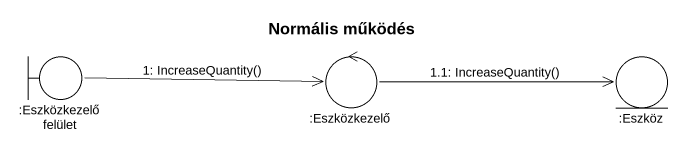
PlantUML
@startuml
title Normális működés
boundary ":Eszközkezelő felület" as Eszközkezelő_felület
control ":Eszközkezelő" as Eszközkezelő
entity ":Eszköz" as Eszköz
Eszközkezelő_felület -right-> Eszközkezelő : 1: IncreaseQuantity()
Eszközkezelő -right-> Eszköz : 1.1: IncreaseQuantity()
@enduml
